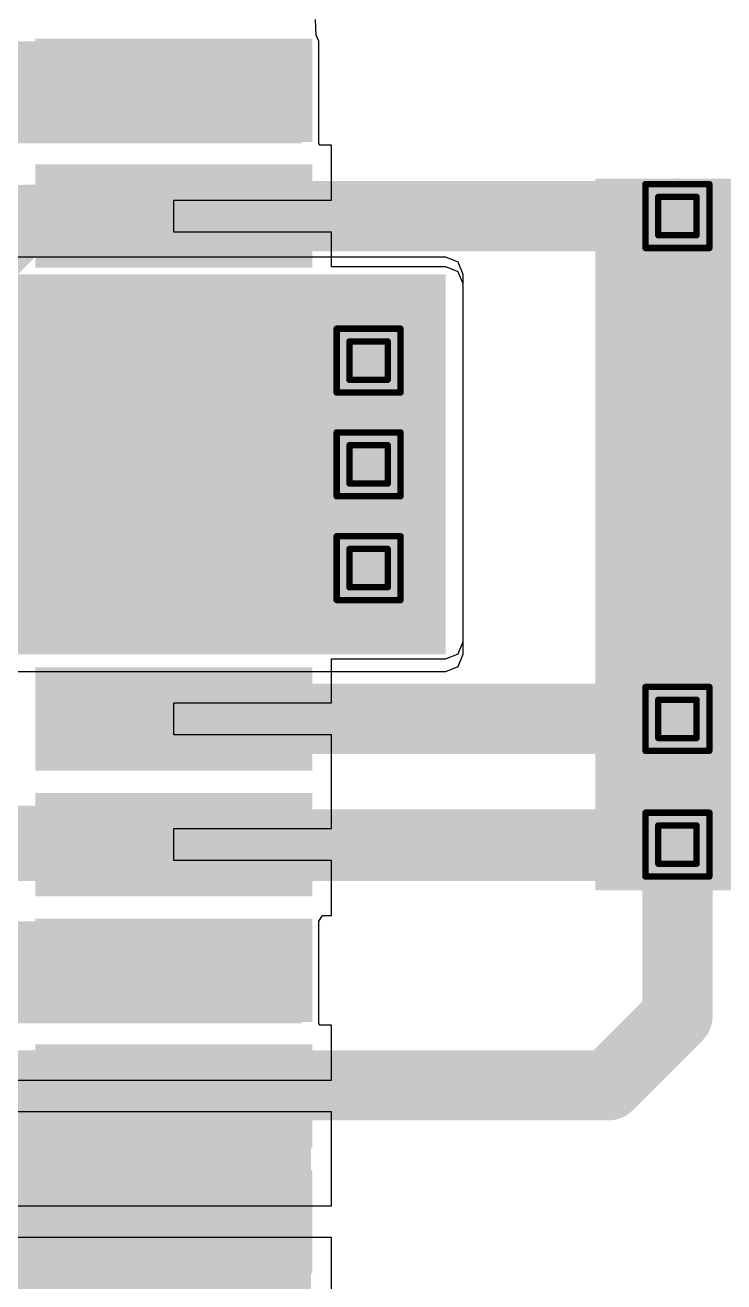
# Model space of a CAD drawing. Header units: inches. Extents: x -0.3 to 9.9, y -0.4 to 5.
# Drawn here: x 0.1863 to 0.4051, y 1.1684 to 1.562 of the extents above; entities that cross this region are included whole.
import ezdxf

# ---------------------------------------------------------------- set-up
doc = ezdxf.new("R2010")
doc.units = ezdxf.units.IN
doc.header["$MEASUREMENT"] = 0
for name, color, linetype in [('Bottom Layer', 5, 'Continuous'), ('Bottom Solder', 6, 'Continuous'), ('Drill Drawing', 1, 'Continuous'), ('Top Layer', 1, 'Continuous'), ('Top Paste', 8, 'Continuous'), ('Top Solder', 216, 'Continuous'), ('Via Holes', 16, 'Continuous')]:
    doc.layers.add(name, color=color, linetype=linetype)

# ---------------------------------------------------------------- blocks, each defined once
blk = doc.blocks.new('SIM7000A_35')
at = {"layer": 'Top Layer'}
for points in [[(-0.06654, 0.51181), (-0.06654, 0.43307), (-0.09094, 0.43307), (-0.09094, 0.51181)], [(-0.02717, 0.51181), (-0.02717, 0.43307), (-0.05157, 0.43307), (-0.05157, 0.51181)], [(0.0122, 0.51181), (0.0122, 0.43307), (-0.0122, 0.43307), (-0.0122, 0.51181)], [(0.05157, 0.51181), (0.05157, 0.43307), (0.02717, 0.43307), (0.02717, 0.51181)], [(0.09094, 0.51181), (0.09094, 0.43307), (0.06654, 0.43307), (0.06654, 0.51181)], [(0.13031, 0.51181), (0.13031, 0.43307), (0.10591, 0.43307), (0.10591, 0.51181)], [(0.16969, 0.51181), (0.16969, 0.43307), (0.14528, 0.43307), (0.14528, 0.51181)], [(0.20906, 0.51181), (0.20906, 0.43307), (0.18465, 0.43307), (0.18465, 0.51181)], [(0.24843, 0.51181), (0.24843, 0.43307), (0.22402, 0.43307), (0.22402, 0.51181)], [(0.2878, 0.51181), (0.2878, 0.43307), (0.26339, 0.43307), (0.26339, 0.51181)]]:
    blk.add_hatch(color=1, dxfattribs=at).paths.add_polyline_path(points)
at = {"layer": 'Top Paste'}
for points in [[(-0.06654, 0.51181), (-0.06654, 0.43307), (-0.09094, 0.43307), (-0.09094, 0.51181)], [(-0.02717, 0.51181), (-0.02717, 0.43307), (-0.05157, 0.43307), (-0.05157, 0.51181)], [(0.0122, 0.51181), (0.0122, 0.43307), (-0.0122, 0.43307), (-0.0122, 0.51181)], [(0.05157, 0.51181), (0.05157, 0.43307), (0.02717, 0.43307), (0.02717, 0.51181)], [(0.09094, 0.51181), (0.09094, 0.43307), (0.06654, 0.43307), (0.06654, 0.51181)], [(0.13031, 0.51181), (0.13031, 0.43307), (0.10591, 0.43307), (0.10591, 0.51181)], [(0.16969, 0.51181), (0.16969, 0.43307), (0.14528, 0.43307), (0.14528, 0.51181)], [(0.20906, 0.51181), (0.20906, 0.43307), (0.18465, 0.43307), (0.18465, 0.51181)], [(0.24843, 0.51181), (0.24843, 0.43307), (0.22402, 0.43307), (0.22402, 0.51181)], [(0.2878, 0.51181), (0.2878, 0.43307), (0.26339, 0.43307), (0.26339, 0.51181)]]:
    blk.add_hatch(color=8, dxfattribs=at).paths.add_polyline_path(points)
at = {"layer": 'Top Solder'}
for points in [[(-0.06254, 0.51581), (-0.06254, 0.42907), (-0.09494, 0.42907), (-0.09494, 0.51581)], [(-0.02317, 0.51581), (-0.02317, 0.42907), (-0.05557, 0.42907), (-0.05557, 0.51581)], [(0.0162, 0.51581), (0.0162, 0.42907), (-0.0162, 0.42907), (-0.0162, 0.51581)], [(0.05557, 0.51581), (0.05557, 0.42907), (0.02317, 0.42907), (0.02317, 0.51581)], [(0.09494, 0.51581), (0.09494, 0.42907), (0.06254, 0.42907), (0.06254, 0.51581)], [(0.13431, 0.51581), (0.13431, 0.42907), (0.10191, 0.42907), (0.10191, 0.51581)], [(0.17369, 0.51581), (0.17369, 0.42907), (0.14128, 0.42907), (0.14128, 0.51581)], [(0.21306, 0.51581), (0.21306, 0.42907), (0.18065, 0.42907), (0.18065, 0.51581)], [(0.25243, 0.51581), (0.25243, 0.42907), (0.22002, 0.42907), (0.22002, 0.51581)], [(0.2918, 0.51581), (0.2918, 0.42907), (0.25939, 0.42907), (0.25939, 0.51581)]]:
    blk.add_hatch(color=216, dxfattribs=at).paths.add_polyline_path(points)

msp = doc.modelspace()

# ---------------------------------------------------------------- hatches: boundary and pattern name
at = {"layer": 'Bottom Layer'}
for points in [[(0.36482, 1.291), (0.41482, 1.291), (0.41482, 1.51395), (0.36482, 1.51395)], [(0.09982, 1.36495), (0.318, 1.36495), (0.318, 1.48395), (0.09982, 1.48395)]]:
    msp.add_hatch(color=5, dxfattribs=at).paths.add_polyline_path(points)
h = msp.add_hatch(color=5, dxfattribs=at)
edge = h.paths.add_edge_path()
edge.add_arc((0.39056, 1.50221), 0.01181, 0, 360)
h = msp.add_hatch(color=5, dxfattribs=at)
edge = h.paths.add_edge_path()
edge.add_arc((0.29382, 1.45695), 0.01181, 0, 360)
h = msp.add_hatch(color=5, dxfattribs=at)
edge = h.paths.add_edge_path()
edge.add_arc((0.29382, 1.42445), 0.01181, 0, 360)
h = msp.add_hatch(color=5, dxfattribs=at)
edge = h.paths.add_edge_path()
edge.add_arc((0.29382, 1.39195), 0.01181, 0, 360)
h = msp.add_hatch(color=5, dxfattribs=at)
edge = h.paths.add_edge_path()
edge.add_arc((0.39056, 1.34473), 0.01181, 0, 360)
h = msp.add_hatch(color=5, dxfattribs=at)
edge = h.paths.add_edge_path()
edge.add_arc((0.39056, 1.30536), 0.01181, 0, 360)
at = {"layer": 'Bottom Solder'}
h = msp.add_hatch(color=6, dxfattribs=at)
edge = h.paths.add_edge_path()
edge.add_arc((0.39056, 1.50221), 0.00591, 0, 360)
h = msp.add_hatch(color=6, dxfattribs=at)
edge = h.paths.add_edge_path()
edge.add_arc((0.29382, 1.45695), 0.00591, 0, 360)
h = msp.add_hatch(color=6, dxfattribs=at)
edge = h.paths.add_edge_path()
edge.add_arc((0.29382, 1.42445), 0.00591, 0, 360)
h = msp.add_hatch(color=6, dxfattribs=at)
edge = h.paths.add_edge_path()
edge.add_arc((0.29382, 1.39195), 0.00591, 0, 360)
h = msp.add_hatch(color=6, dxfattribs=at)
edge = h.paths.add_edge_path()
edge.add_arc((0.39056, 1.34473), 0.00591, 0, 360)
h = msp.add_hatch(color=6, dxfattribs=at)
edge = h.paths.add_edge_path()
edge.add_arc((0.39056, 1.30536), 0.00591, 0, 360)
at = {"layer": 'Top Layer'}
for points in [[(0.097, 1.52495), (0.27282, 1.52495), (0.27282, 1.55695), (0.097, 1.55695)], [(0.188, 1.36895), (0.318, 1.36895), (0.318, 1.48095), (0.188, 1.48095)], [(0.142, 1.369), (0.257, 1.369), (0.257, 1.438), (0.142, 1.438)], [(0.01282, 1.24936), (0.27282, 1.24936), (0.27282, 1.28136), (0.01282, 1.28136)], [(0.06482, 1.05095), (0.27582, 1.05095), (0.27582, 1.24095), (0.06482, 1.24095)]]:
    msp.add_hatch(color=1, dxfattribs=at).paths.add_polyline_path(points)
h = msp.add_hatch(color=1, dxfattribs=at)
edge = h.paths.add_edge_path()
edge.add_arc((0.39056, 1.50221), 0.01181, 0, 360)
h = msp.add_hatch(color=1, dxfattribs=at)
edge = h.paths.add_edge_path()
edge.add_arc((0.29382, 1.45695), 0.01181, 0, 360)
h = msp.add_hatch(color=1, dxfattribs=at)
edge = h.paths.add_edge_path()
edge.add_arc((0.29382, 1.42445), 0.01181, 0, 360)
h = msp.add_hatch(color=1, dxfattribs=at)
edge = h.paths.add_edge_path()
edge.add_arc((0.29382, 1.39195), 0.01181, 0, 360)
h = msp.add_hatch(color=1, dxfattribs=at)
edge = h.paths.add_edge_path()
edge.add_arc((0.39056, 1.34473), 0.01181, 0, 360)
h = msp.add_hatch(color=1, dxfattribs=at)
edge = h.paths.add_edge_path()
edge.add_arc((0.39056, 1.30536), 0.01181, 0, 360)
at = {"layer": 'Top Solder'}
h = msp.add_hatch(color=216, dxfattribs=at)
edge = h.paths.add_edge_path()
edge.add_arc((0.39056, 1.50221), 0.00591, 0, 360)
h = msp.add_hatch(color=216, dxfattribs=at)
edge = h.paths.add_edge_path()
edge.add_arc((0.29382, 1.45695), 0.00591, 0, 360)
h = msp.add_hatch(color=216, dxfattribs=at)
edge = h.paths.add_edge_path()
edge.add_arc((0.29382, 1.42445), 0.00591, 0, 360)
h = msp.add_hatch(color=216, dxfattribs=at)
edge = h.paths.add_edge_path()
edge.add_arc((0.29382, 1.39195), 0.00591, 0, 360)
h = msp.add_hatch(color=216, dxfattribs=at)
edge = h.paths.add_edge_path()
edge.add_arc((0.39056, 1.34473), 0.00591, 0, 360)
h = msp.add_hatch(color=216, dxfattribs=at)
edge = h.paths.add_edge_path()
edge.add_arc((0.39056, 1.30536), 0.00591, 0, 360)
at = {"layer": 'Via Holes'}
h = msp.add_hatch(color=7, dxfattribs=at)
edge = h.paths.add_edge_path()
edge.add_arc((0.39056, 1.50221), 0.00591, 0, 360)
h = msp.add_hatch(color=7, dxfattribs=at)
edge = h.paths.add_edge_path()
edge.add_arc((0.29382, 1.45695), 0.00591, 0, 360)
h = msp.add_hatch(color=7, dxfattribs=at)
edge = h.paths.add_edge_path()
edge.add_arc((0.29382, 1.42445), 0.00591, 0, 360)
h = msp.add_hatch(color=7, dxfattribs=at)
edge = h.paths.add_edge_path()
edge.add_arc((0.29382, 1.39195), 0.00591, 0, 360)
h = msp.add_hatch(color=7, dxfattribs=at)
edge = h.paths.add_edge_path()
edge.add_arc((0.39056, 1.34473), 0.00591, 0, 360)
h = msp.add_hatch(color=7, dxfattribs=at)
edge = h.paths.add_edge_path()
edge.add_arc((0.39056, 1.30536), 0.00591, 0, 360)

# ---------------------------------------------------------------- linework, layer by layer
at = {"layer": 'Bottom Layer'}
for p, q in [((0.318, 1.48936), (0.169, 1.48936)), ((0.32183, 1.48778), (0.318, 1.48936)), ((0.32341, 1.48395), (0.32183, 1.48778)), ((0.32341, 1.36495), (0.32341, 1.48395)), ((0.32183, 1.36112), (0.32341, 1.36495)), ((0.09982, 1.35954), (0.318, 1.35954)), ((0.318, 1.35954), (0.32183, 1.36112))]:
    msp.add_line(p, q, dxfattribs=at)
for points in [[(0.12005, 1.30495, 0.022, 0.022, 0), (0.39015, 1.30495, 0.022, 0.022, 0)], [(0.39015, 1.30495, 0.022, 0.022, 0), (0.39056, 1.30536, 0.022, 0.022, 0)]]:
    msp.add_lwpolyline(points, format="xyseb", dxfattribs=at)
for points in [[(0.38465, 1.30495, 0.011, 0.011, 1), (0.39565, 1.30495, 0.011, 0.011, 1)], [(0.38465, 1.30495, 0.011, 0.011, 1), (0.39565, 1.30495, 0.011, 0.011, 1)], [(0.38506, 1.30536, 0.011, 0.011, 1), (0.39606, 1.30536, 0.011, 0.011, 1)]]:
    msp.add_lwpolyline(points, format="xyseb", close=True, dxfattribs=at)
at = {"layer": 'Drill Drawing'}
for points in [[(0.38056, 1.51221, 0.002, 0.002, 0), (0.40056, 1.51221, 0.002, 0.002, 0)], [(0.38056, 1.49221, 0.002, 0.002, 0), (0.38056, 1.51221, 0.002, 0.002, 0)], [(0.40056, 1.49221, 0.002, 0.002, 0), (0.40056, 1.51221, 0.002, 0.002, 0)], [(0.38456, 1.50821, 0.002, 0.002, 0), (0.39656, 1.50821, 0.002, 0.002, 0)], [(0.38456, 1.49621, 0.002, 0.002, 0), (0.38456, 1.50821, 0.002, 0.002, 0)], [(0.39656, 1.49621, 0.002, 0.002, 0), (0.39656, 1.50821, 0.002, 0.002, 0)], [(0.38456, 1.49621, 0.002, 0.002, 0), (0.39656, 1.49621, 0.002, 0.002, 0)], [(0.38056, 1.49221, 0.002, 0.002, 0), (0.40056, 1.49221, 0.002, 0.002, 0)], [(0.28382, 1.46695, 0.002, 0.002, 0), (0.30382, 1.46695, 0.002, 0.002, 0)], [(0.28382, 1.44695, 0.002, 0.002, 0), (0.28382, 1.46695, 0.002, 0.002, 0)], [(0.30382, 1.44695, 0.002, 0.002, 0), (0.30382, 1.46695, 0.002, 0.002, 0)], [(0.28782, 1.46295, 0.002, 0.002, 0), (0.29982, 1.46295, 0.002, 0.002, 0)], [(0.28782, 1.45095, 0.002, 0.002, 0), (0.28782, 1.46295, 0.002, 0.002, 0)], [(0.29982, 1.45095, 0.002, 0.002, 0), (0.29982, 1.46295, 0.002, 0.002, 0)], [(0.28782, 1.45095, 0.002, 0.002, 0), (0.29982, 1.45095, 0.002, 0.002, 0)], [(0.28382, 1.44695, 0.002, 0.002, 0), (0.30382, 1.44695, 0.002, 0.002, 0)], [(0.28382, 1.43445, 0.002, 0.002, 0), (0.30382, 1.43445, 0.002, 0.002, 0)], [(0.28382, 1.41445, 0.002, 0.002, 0), (0.28382, 1.43445, 0.002, 0.002, 0)], [(0.30382, 1.41445, 0.002, 0.002, 0), (0.30382, 1.43445, 0.002, 0.002, 0)], [(0.28782, 1.43045, 0.002, 0.002, 0), (0.29982, 1.43045, 0.002, 0.002, 0)], [(0.28782, 1.41845, 0.002, 0.002, 0), (0.28782, 1.43045, 0.002, 0.002, 0)], [(0.29982, 1.41845, 0.002, 0.002, 0), (0.29982, 1.43045, 0.002, 0.002, 0)], [(0.28782, 1.41845, 0.002, 0.002, 0), (0.29982, 1.41845, 0.002, 0.002, 0)], [(0.28382, 1.41445, 0.002, 0.002, 0), (0.30382, 1.41445, 0.002, 0.002, 0)], [(0.28382, 1.40195, 0.002, 0.002, 0), (0.30382, 1.40195, 0.002, 0.002, 0)], [(0.28382, 1.38195, 0.002, 0.002, 0), (0.28382, 1.40195, 0.002, 0.002, 0)], [(0.30382, 1.38195, 0.002, 0.002, 0), (0.30382, 1.40195, 0.002, 0.002, 0)], [(0.28782, 1.39795, 0.002, 0.002, 0), (0.29982, 1.39795, 0.002, 0.002, 0)], [(0.28782, 1.38595, 0.002, 0.002, 0), (0.28782, 1.39795, 0.002, 0.002, 0)], [(0.29982, 1.38595, 0.002, 0.002, 0), (0.29982, 1.39795, 0.002, 0.002, 0)], [(0.28782, 1.38595, 0.002, 0.002, 0), (0.29982, 1.38595, 0.002, 0.002, 0)], [(0.28382, 1.38195, 0.002, 0.002, 0), (0.30382, 1.38195, 0.002, 0.002, 0)], [(0.38056, 1.35473, 0.002, 0.002, 0), (0.40056, 1.35473, 0.002, 0.002, 0)], [(0.38056, 1.33473, 0.002, 0.002, 0), (0.38056, 1.35473, 0.002, 0.002, 0)], [(0.40056, 1.33473, 0.002, 0.002, 0), (0.40056, 1.35473, 0.002, 0.002, 0)], [(0.38456, 1.35073, 0.002, 0.002, 0), (0.39656, 1.35073, 0.002, 0.002, 0)], [(0.38456, 1.33873, 0.002, 0.002, 0), (0.38456, 1.35073, 0.002, 0.002, 0)], [(0.39656, 1.33873, 0.002, 0.002, 0), (0.39656, 1.35073, 0.002, 0.002, 0)], [(0.38456, 1.33873, 0.002, 0.002, 0), (0.39656, 1.33873, 0.002, 0.002, 0)], [(0.38056, 1.33473, 0.002, 0.002, 0), (0.40056, 1.33473, 0.002, 0.002, 0)], [(0.38056, 1.31536, 0.002, 0.002, 0), (0.40056, 1.31536, 0.002, 0.002, 0)], [(0.38056, 1.29536, 0.002, 0.002, 0), (0.38056, 1.31536, 0.002, 0.002, 0)], [(0.40056, 1.29536, 0.002, 0.002, 0), (0.40056, 1.31536, 0.002, 0.002, 0)], [(0.38456, 1.31136, 0.002, 0.002, 0), (0.39656, 1.31136, 0.002, 0.002, 0)], [(0.38456, 1.29936, 0.002, 0.002, 0), (0.38456, 1.31136, 0.002, 0.002, 0)], [(0.39656, 1.29936, 0.002, 0.002, 0), (0.39656, 1.31136, 0.002, 0.002, 0)], [(0.38456, 1.29936, 0.002, 0.002, 0), (0.39656, 1.29936, 0.002, 0.002, 0)], [(0.38056, 1.29536, 0.002, 0.002, 0), (0.40056, 1.29536, 0.002, 0.002, 0)]]:
    msp.add_lwpolyline(points, format="xyseb", dxfattribs=at)
for points in [[(0.38006, 1.51221, 0.001, 0.001, 1), (0.38106, 1.51221, 0.001, 0.001, 1)], [(0.38006, 1.51221, 0.001, 0.001, 1), (0.38106, 1.51221, 0.001, 0.001, 1)], [(0.40006, 1.51221, 0.001, 0.001, 1), (0.40106, 1.51221, 0.001, 0.001, 1)], [(0.40006, 1.51221, 0.001, 0.001, 1), (0.40106, 1.51221, 0.001, 0.001, 1)], [(0.38406, 1.50821, 0.001, 0.001, 1), (0.38506, 1.50821, 0.001, 0.001, 1)], [(0.38406, 1.50821, 0.001, 0.001, 1), (0.38506, 1.50821, 0.001, 0.001, 1)], [(0.39606, 1.50821, 0.001, 0.001, 1), (0.39706, 1.50821, 0.001, 0.001, 1)], [(0.39606, 1.50821, 0.001, 0.001, 1), (0.39706, 1.50821, 0.001, 0.001, 1)], [(0.38406, 1.49621, 0.001, 0.001, 1), (0.38506, 1.49621, 0.001, 0.001, 1)], [(0.38406, 1.49621, 0.001, 0.001, 1), (0.38506, 1.49621, 0.001, 0.001, 1)], [(0.39606, 1.49621, 0.001, 0.001, 1), (0.39706, 1.49621, 0.001, 0.001, 1)], [(0.39606, 1.49621, 0.001, 0.001, 1), (0.39706, 1.49621, 0.001, 0.001, 1)], [(0.38006, 1.49221, 0.001, 0.001, 1), (0.38106, 1.49221, 0.001, 0.001, 1)], [(0.38006, 1.49221, 0.001, 0.001, 1), (0.38106, 1.49221, 0.001, 0.001, 1)], [(0.40006, 1.49221, 0.001, 0.001, 1), (0.40106, 1.49221, 0.001, 0.001, 1)], [(0.40006, 1.49221, 0.001, 0.001, 1), (0.40106, 1.49221, 0.001, 0.001, 1)], [(0.28332, 1.46695, 0.001, 0.001, 1), (0.28432, 1.46695, 0.001, 0.001, 1)], [(0.28332, 1.46695, 0.001, 0.001, 1), (0.28432, 1.46695, 0.001, 0.001, 1)], [(0.30332, 1.46695, 0.001, 0.001, 1), (0.30432, 1.46695, 0.001, 0.001, 1)], [(0.30332, 1.46695, 0.001, 0.001, 1), (0.30432, 1.46695, 0.001, 0.001, 1)], [(0.28732, 1.46295, 0.001, 0.001, 1), (0.28832, 1.46295, 0.001, 0.001, 1)], [(0.28732, 1.46295, 0.001, 0.001, 1), (0.28832, 1.46295, 0.001, 0.001, 1)], [(0.29932, 1.46295, 0.001, 0.001, 1), (0.30032, 1.46295, 0.001, 0.001, 1)], [(0.29932, 1.46295, 0.001, 0.001, 1), (0.30032, 1.46295, 0.001, 0.001, 1)], [(0.28732, 1.45095, 0.001, 0.001, 1), (0.28832, 1.45095, 0.001, 0.001, 1)], [(0.28732, 1.45095, 0.001, 0.001, 1), (0.28832, 1.45095, 0.001, 0.001, 1)], [(0.29932, 1.45095, 0.001, 0.001, 1), (0.30032, 1.45095, 0.001, 0.001, 1)], [(0.29932, 1.45095, 0.001, 0.001, 1), (0.30032, 1.45095, 0.001, 0.001, 1)], [(0.28332, 1.44695, 0.001, 0.001, 1), (0.28432, 1.44695, 0.001, 0.001, 1)], [(0.28332, 1.44695, 0.001, 0.001, 1), (0.28432, 1.44695, 0.001, 0.001, 1)], [(0.30332, 1.44695, 0.001, 0.001, 1), (0.30432, 1.44695, 0.001, 0.001, 1)], [(0.30332, 1.44695, 0.001, 0.001, 1), (0.30432, 1.44695, 0.001, 0.001, 1)], [(0.28332, 1.43445, 0.001, 0.001, 1), (0.28432, 1.43445, 0.001, 0.001, 1)], [(0.28332, 1.43445, 0.001, 0.001, 1), (0.28432, 1.43445, 0.001, 0.001, 1)], [(0.30332, 1.43445, 0.001, 0.001, 1), (0.30432, 1.43445, 0.001, 0.001, 1)], [(0.30332, 1.43445, 0.001, 0.001, 1), (0.30432, 1.43445, 0.001, 0.001, 1)], [(0.28732, 1.43045, 0.001, 0.001, 1), (0.28832, 1.43045, 0.001, 0.001, 1)], [(0.28732, 1.43045, 0.001, 0.001, 1), (0.28832, 1.43045, 0.001, 0.001, 1)], [(0.29932, 1.43045, 0.001, 0.001, 1), (0.30032, 1.43045, 0.001, 0.001, 1)], [(0.29932, 1.43045, 0.001, 0.001, 1), (0.30032, 1.43045, 0.001, 0.001, 1)], [(0.28732, 1.41845, 0.001, 0.001, 1), (0.28832, 1.41845, 0.001, 0.001, 1)], [(0.28732, 1.41845, 0.001, 0.001, 1), (0.28832, 1.41845, 0.001, 0.001, 1)], [(0.29932, 1.41845, 0.001, 0.001, 1), (0.30032, 1.41845, 0.001, 0.001, 1)], [(0.29932, 1.41845, 0.001, 0.001, 1), (0.30032, 1.41845, 0.001, 0.001, 1)], [(0.28332, 1.41445, 0.001, 0.001, 1), (0.28432, 1.41445, 0.001, 0.001, 1)], [(0.28332, 1.41445, 0.001, 0.001, 1), (0.28432, 1.41445, 0.001, 0.001, 1)], [(0.30332, 1.41445, 0.001, 0.001, 1), (0.30432, 1.41445, 0.001, 0.001, 1)], [(0.30332, 1.41445, 0.001, 0.001, 1), (0.30432, 1.41445, 0.001, 0.001, 1)], [(0.28332, 1.40195, 0.001, 0.001, 1), (0.28432, 1.40195, 0.001, 0.001, 1)], [(0.28332, 1.40195, 0.001, 0.001, 1), (0.28432, 1.40195, 0.001, 0.001, 1)], [(0.30332, 1.40195, 0.001, 0.001, 1), (0.30432, 1.40195, 0.001, 0.001, 1)], [(0.30332, 1.40195, 0.001, 0.001, 1), (0.30432, 1.40195, 0.001, 0.001, 1)], [(0.28732, 1.39795, 0.001, 0.001, 1), (0.28832, 1.39795, 0.001, 0.001, 1)], [(0.28732, 1.39795, 0.001, 0.001, 1), (0.28832, 1.39795, 0.001, 0.001, 1)], [(0.29932, 1.39795, 0.001, 0.001, 1), (0.30032, 1.39795, 0.001, 0.001, 1)], [(0.29932, 1.39795, 0.001, 0.001, 1), (0.30032, 1.39795, 0.001, 0.001, 1)], [(0.28732, 1.38595, 0.001, 0.001, 1), (0.28832, 1.38595, 0.001, 0.001, 1)], [(0.28732, 1.38595, 0.001, 0.001, 1), (0.28832, 1.38595, 0.001, 0.001, 1)], [(0.29932, 1.38595, 0.001, 0.001, 1), (0.30032, 1.38595, 0.001, 0.001, 1)], [(0.29932, 1.38595, 0.001, 0.001, 1), (0.30032, 1.38595, 0.001, 0.001, 1)], [(0.28332, 1.38195, 0.001, 0.001, 1), (0.28432, 1.38195, 0.001, 0.001, 1)], [(0.28332, 1.38195, 0.001, 0.001, 1), (0.28432, 1.38195, 0.001, 0.001, 1)], [(0.30332, 1.38195, 0.001, 0.001, 1), (0.30432, 1.38195, 0.001, 0.001, 1)], [(0.30332, 1.38195, 0.001, 0.001, 1), (0.30432, 1.38195, 0.001, 0.001, 1)], [(0.38006, 1.35473, 0.001, 0.001, 1), (0.38106, 1.35473, 0.001, 0.001, 1)], [(0.38006, 1.35473, 0.001, 0.001, 1), (0.38106, 1.35473, 0.001, 0.001, 1)], [(0.40006, 1.35473, 0.001, 0.001, 1), (0.40106, 1.35473, 0.001, 0.001, 1)], [(0.40006, 1.35473, 0.001, 0.001, 1), (0.40106, 1.35473, 0.001, 0.001, 1)], [(0.38406, 1.35073, 0.001, 0.001, 1), (0.38506, 1.35073, 0.001, 0.001, 1)], [(0.38406, 1.35073, 0.001, 0.001, 1), (0.38506, 1.35073, 0.001, 0.001, 1)], [(0.39606, 1.35073, 0.001, 0.001, 1), (0.39706, 1.35073, 0.001, 0.001, 1)], [(0.39606, 1.35073, 0.001, 0.001, 1), (0.39706, 1.35073, 0.001, 0.001, 1)], [(0.38406, 1.33873, 0.001, 0.001, 1), (0.38506, 1.33873, 0.001, 0.001, 1)], [(0.38406, 1.33873, 0.001, 0.001, 1), (0.38506, 1.33873, 0.001, 0.001, 1)], [(0.39606, 1.33873, 0.001, 0.001, 1), (0.39706, 1.33873, 0.001, 0.001, 1)], [(0.39606, 1.33873, 0.001, 0.001, 1), (0.39706, 1.33873, 0.001, 0.001, 1)], [(0.38006, 1.33473, 0.001, 0.001, 1), (0.38106, 1.33473, 0.001, 0.001, 1)], [(0.38006, 1.33473, 0.001, 0.001, 1), (0.38106, 1.33473, 0.001, 0.001, 1)], [(0.40006, 1.33473, 0.001, 0.001, 1), (0.40106, 1.33473, 0.001, 0.001, 1)], [(0.40006, 1.33473, 0.001, 0.001, 1), (0.40106, 1.33473, 0.001, 0.001, 1)], [(0.38006, 1.31536, 0.001, 0.001, 1), (0.38106, 1.31536, 0.001, 0.001, 1)], [(0.38006, 1.31536, 0.001, 0.001, 1), (0.38106, 1.31536, 0.001, 0.001, 1)], [(0.40006, 1.31536, 0.001, 0.001, 1), (0.40106, 1.31536, 0.001, 0.001, 1)], [(0.40006, 1.31536, 0.001, 0.001, 1), (0.40106, 1.31536, 0.001, 0.001, 1)], [(0.38406, 1.31136, 0.001, 0.001, 1), (0.38506, 1.31136, 0.001, 0.001, 1)], [(0.38406, 1.31136, 0.001, 0.001, 1), (0.38506, 1.31136, 0.001, 0.001, 1)], [(0.39606, 1.31136, 0.001, 0.001, 1), (0.39706, 1.31136, 0.001, 0.001, 1)], [(0.39606, 1.31136, 0.001, 0.001, 1), (0.39706, 1.31136, 0.001, 0.001, 1)], [(0.38406, 1.29936, 0.001, 0.001, 1), (0.38506, 1.29936, 0.001, 0.001, 1)], [(0.38406, 1.29936, 0.001, 0.001, 1), (0.38506, 1.29936, 0.001, 0.001, 1)], [(0.39606, 1.29936, 0.001, 0.001, 1), (0.39706, 1.29936, 0.001, 0.001, 1)], [(0.39606, 1.29936, 0.001, 0.001, 1), (0.39706, 1.29936, 0.001, 0.001, 1)], [(0.38006, 1.29536, 0.001, 0.001, 1), (0.38106, 1.29536, 0.001, 0.001, 1)], [(0.38006, 1.29536, 0.001, 0.001, 1), (0.38106, 1.29536, 0.001, 0.001, 1)], [(0.40006, 1.29536, 0.001, 0.001, 1), (0.40106, 1.29536, 0.001, 0.001, 1)], [(0.40006, 1.29536, 0.001, 0.001, 1), (0.40106, 1.29536, 0.001, 0.001, 1)]]:
    msp.add_lwpolyline(points, format="xyseb", close=True, dxfattribs=at)
at = {"layer": 'Top Layer'}
for p, q in [((0.27745, 1.55885), (0.27719, 1.56374)), ((0.27823, 1.55695), (0.27745, 1.55885)), ((0.27823, 1.52495), (0.27823, 1.55695)), ((0.27859, 1.52441), (0.27823, 1.52495)), ((0.28219, 1.52441), (0.27859, 1.52441)), ((0.28219, 1.50721), (0.28219, 1.52441)), ((0.23282, 1.49721), (0.23282, 1.50721)), ((0.23282, 1.50721), (0.28219, 1.50721)), ((0.28219, 1.49721), (0.23282, 1.49721)), ((0.28219, 1.48636), (0.28219, 1.49721)), ((0.318, 1.48636), (0.28219, 1.48636)), ((0.32183, 1.48478), (0.318, 1.48636)), ((0.32341, 1.48095), (0.32183, 1.48478)), ((0.32341, 1.36895), (0.32341, 1.48095)), ((0.32183, 1.36512), (0.32341, 1.36895)), ((0.28219, 1.34973), (0.28219, 1.36354)), ((0.28219, 1.36354), (0.318, 1.36354)), ((0.318, 1.36354), (0.32183, 1.36512)), ((0.23282, 1.33973), (0.23282, 1.34973)), ((0.23282, 1.34973), (0.28219, 1.34973)), ((0.28219, 1.33973), (0.23282, 1.33973)), ((0.28219, 1.32252), (0.28219, 1.33973)), ((0.28219, 1.31036), (0.28219, 1.32252)), ((0.23282, 1.30036), (0.23282, 1.31036)), ((0.23282, 1.31036), (0.28219, 1.31036)), ((0.28219, 1.30036), (0.23282, 1.30036)), ((0.28219, 1.28315), (0.28219, 1.30036)), ((0.27823, 1.28136), (0.27943, 1.28315)), ((0.27823, 1.24936), (0.27823, 1.28136)), ((0.27943, 1.28315), (0.28219, 1.28315)), ((0.27859, 1.24882), (0.27823, 1.24936)), ((0.28219, 1.24882), (0.27859, 1.24882)), ((0.28219, 1.23162), (0.28219, 1.24882)), ((0.18345, 1.23162), (0.28219, 1.23162)), ((0.28219, 1.22162), (0.18345, 1.22162)), ((0.28219, 1.20441), (0.28219, 1.22162)), ((0.28219, 1.19225), (0.28219, 1.20441)), ((0.18345, 1.19225), (0.28219, 1.19225)), ((0.28219, 1.18225), (0.18345, 1.18225)), ((0.28219, 1.16504), (0.28219, 1.18225))]:
    msp.add_line(p, q, dxfattribs=at)
for points in [[(0.1665, 1.48208, 0.022, 0.022, 0), (0.18543, 1.501, 0.022, 0.022, 0)], [(0.18543, 1.501, 0.022, 0.022, 0), (0.23162, 1.501, 0.022, 0.022, 0)], [(0.23162, 1.501, 0.022, 0.022, 0), (0.23282, 1.50221, 0.022, 0.022, 0)], [(0.23282, 1.50221, 0.022, 0.022, 0), (0.39056, 1.50221, 0.022, 0.022, 0)], [(0.39056, 1.50221, 0.022, 0.022, 0), (0.46021, 1.50221, 0.022, 0.022, 0)], [(0.29082, 1.45495, 0.022, 0.022, 0), (0.29082, 1.45695, 0.022, 0.022, 0)], [(0.23282, 1.34473, 0.022, 0.022, 0), (0.39056, 1.34473, 0.022, 0.022, 0)], [(0.16344, 1.30656, 0.022, 0.022, 0), (0.23162, 1.30656, 0.022, 0.022, 0)], [(0.23162, 1.30656, 0.022, 0.022, 0), (0.23282, 1.30536, 0.022, 0.022, 0)], [(0.23282, 1.30536, 0.022, 0.022, 0), (0.39056, 1.30536, 0.022, 0.022, 0)], [(0.39056, 1.25169, 0.022, 0.022, 0), (0.39056, 1.30536, 0.022, 0.022, 0)], [(0.36882, 1.22995, 0.022, 0.022, 0), (0.39056, 1.25169, 0.022, 0.022, 0)], [(0.25482, 1.21995, 0.022, 0.022, 0), (0.26482, 1.22995, 0.022, 0.022, 0)], [(0.26482, 1.22995, 0.022, 0.022, 0), (0.36882, 1.22995, 0.022, 0.022, 0)], [(0.25482, 1.21295, 0.022, 0.022, 0), (0.25482, 1.21995, 0.022, 0.022, 0)], [(0.129, 1.10463, 0.05, 0.05, 0), (0.17032, 1.14595, 0.05, 0.05, 0)]]:
    msp.add_lwpolyline(points, format="xyseb", dxfattribs=at)
for points in [[(0.17993, 1.501, 0.011, 0.011, 1), (0.19093, 1.501, 0.011, 0.011, 1)], [(0.17993, 1.501, 0.011, 0.011, 1), (0.19093, 1.501, 0.011, 0.011, 1)], [(0.22612, 1.501, 0.011, 0.011, 1), (0.23712, 1.501, 0.011, 0.011, 1)], [(0.22612, 1.501, 0.011, 0.011, 1), (0.23712, 1.501, 0.011, 0.011, 1)], [(0.22732, 1.50221, 0.011, 0.011, 1), (0.23832, 1.50221, 0.011, 0.011, 1)], [(0.22732, 1.50221, 0.011, 0.011, 1), (0.23832, 1.50221, 0.011, 0.011, 1)], [(0.38506, 1.50221, 0.011, 0.011, 1), (0.39606, 1.50221, 0.011, 0.011, 1)], [(0.38506, 1.50221, 0.011, 0.011, 1), (0.39606, 1.50221, 0.011, 0.011, 1)], [(0.28532, 1.45695, 0.011, 0.011, 1), (0.29632, 1.45695, 0.011, 0.011, 1)], [(0.28532, 1.45495, 0.011, 0.011, 1), (0.29632, 1.45495, 0.011, 0.011, 1)], [(0.22732, 1.34473, 0.011, 0.011, 1), (0.23832, 1.34473, 0.011, 0.011, 1)], [(0.38506, 1.34473, 0.011, 0.011, 1), (0.39606, 1.34473, 0.011, 0.011, 1)], [(0.22612, 1.30656, 0.011, 0.011, 1), (0.23712, 1.30656, 0.011, 0.011, 1)], [(0.22612, 1.30656, 0.011, 0.011, 1), (0.23712, 1.30656, 0.011, 0.011, 1)], [(0.22732, 1.30536, 0.011, 0.011, 1), (0.23832, 1.30536, 0.011, 0.011, 1)], [(0.22732, 1.30536, 0.011, 0.011, 1), (0.23832, 1.30536, 0.011, 0.011, 1)], [(0.38506, 1.30536, 0.011, 0.011, 1), (0.39606, 1.30536, 0.011, 0.011, 1)], [(0.38506, 1.30536, 0.011, 0.011, 1), (0.39606, 1.30536, 0.011, 0.011, 1)], [(0.38506, 1.25169, 0.011, 0.011, 1), (0.39606, 1.25169, 0.011, 0.011, 1)], [(0.38506, 1.25169, 0.011, 0.011, 1), (0.39606, 1.25169, 0.011, 0.011, 1)], [(0.25932, 1.22995, 0.011, 0.011, 1), (0.27032, 1.22995, 0.011, 0.011, 1)], [(0.25932, 1.22995, 0.011, 0.011, 1), (0.27032, 1.22995, 0.011, 0.011, 1)], [(0.36332, 1.22995, 0.011, 0.011, 1), (0.37432, 1.22995, 0.011, 0.011, 1)], [(0.36332, 1.22995, 0.011, 0.011, 1), (0.37432, 1.22995, 0.011, 0.011, 1)], [(0.24932, 1.21995, 0.011, 0.011, 1), (0.26032, 1.21995, 0.011, 0.011, 1)], [(0.24932, 1.21995, 0.011, 0.011, 1), (0.26032, 1.21995, 0.011, 0.011, 1)], [(0.24932, 1.21295, 0.011, 0.011, 1), (0.26032, 1.21295, 0.011, 0.011, 1)], [(0.15782, 1.14595, 0.025, 0.025, 1), (0.18282, 1.14595, 0.025, 0.025, 1)]]:
    msp.add_lwpolyline(points, format="xyseb", close=True, dxfattribs=at)

# ---------------------------------------------------------------- block references
at = {"rotation": 90}
msp.add_blockref('SIM7000A_35', (0.70526, 1.26599), dxfattribs=at)

doc.saveas('drawing.dxf')
